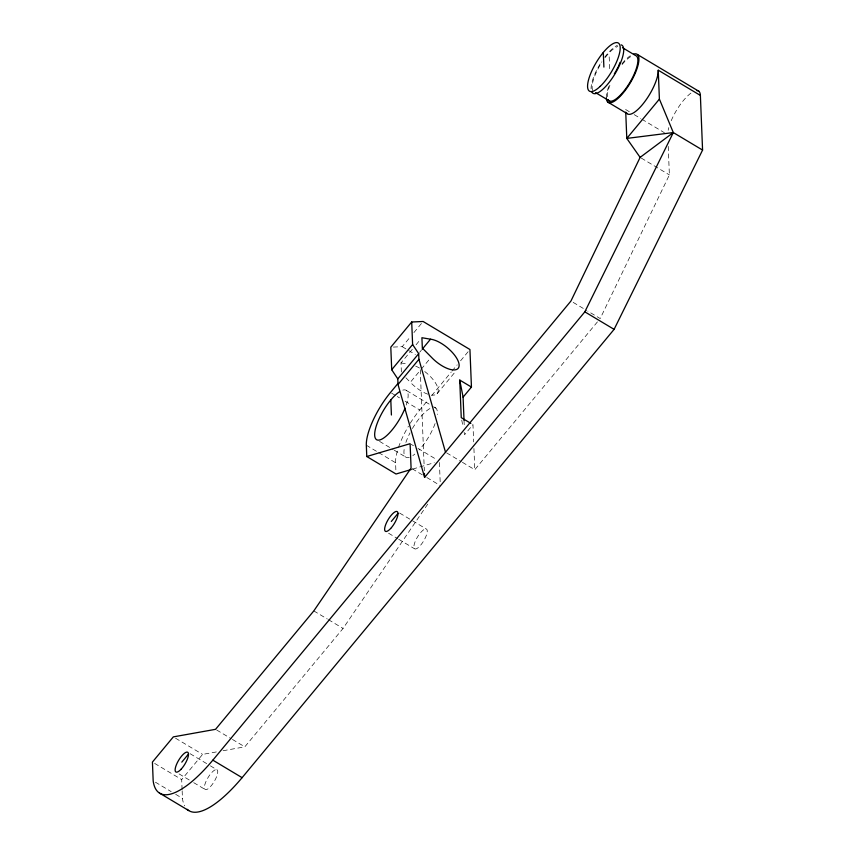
<?xml version="1.0" encoding="UTF-8"?>
<svg xmlns="http://www.w3.org/2000/svg" width="855" height="855" viewBox="0 0 855 855"><rect width="100%" height="100%" fill="white"/><g stroke="black" fill="none" stroke-linecap="round" stroke-linejoin="round"><path stroke-width="0.64" stroke-dasharray="4.28 3.21" d="M668.236 146.387L669.38 174.901L600.199 318.552L587.812 311.145M223.059 750.733L244.808 746.842L343.058 628.425L429.114 502.088M393.343 347.077L402.213 346.681L410.571 336.613M413.916 332.574L422.274 322.495M401.38 371.989L401.006 362.915L412.719 348.808M416.064 344.779L420.243 339.734M419.645 352.303L421.323 350.283M427.821 394.166A21.589 8.945 39.7 0 1 410.357 382.281L420.382 370.194M421.226 369.189L429.584 359.111M410.229 423.257A43.167 13.733 -59.1 0 1 419.762 409.973L428.27 399.723M431.668 395.63L451.226 372.053M452.081 371.027L457.179 364.882M460.589 360.789L468.241 351.565M437.076 393.749L455.469 371.572M182.094 789.603L181.688 779.589L202.592 754.399L217.95 751.652M462.395 462.309L474.782 469.716L599.355 319.567M412.591 469.106L434.255 462.694M401.006 362.915L407.151 363.974M625.625 109.504L629.921 112.08M634.207 114.645L640.758 118.556M641.881 119.23L664.388 132.707M641.239 158.057L669.38 174.901M573.181 302.381L586.69 310.472M402.213 346.681L415.38 354.569M406.627 390.628L429.135 404.094M433.635 406.788L435.89 408.134M391.622 393.14L396.132 395.833M397.254 396.506L399.499 397.853M405.131 401.219L419.762 409.973M446.641 452.883L461.273 461.636M411.234 444.365L413.478 445.712M417.977 448.405L437.108 459.84M379.567 441.394L393.065 449.474M394.187 450.147L405.452 456.88M412.206 468.775L422.338 474.835M426.837 477.528L440.336 485.608M366.325 445.231L377.579 451.964M378.701 452.637L395.576 462.737L395.972 472.751M399.648 513.064L426.656 529.224A11.51 3.666 -59.1 0 1 419.933 545.982A11.51 3.666 -59.1 0 1 415.113 541.707A11.51 3.666 -59.1 0 1 426.656 529.224M388.598 533.231L397.596 538.618M398.719 539.291L414.472 548.718M313.806 610.919L327.305 618.999M328.427 619.672L343.058 628.425M216.668 729.999L231.299 738.752M232.432 739.425L244.808 746.842M175.574 738.228L202.592 754.399M190.141 753.725L209.272 765.172M210.394 765.845L217.149 769.885A11.51 3.666 -59.1 0 1 210.426 786.653A11.51 3.666 -59.1 0 1 205.606 782.378A11.51 3.666 -59.1 0 1 217.149 769.885M179.09 773.903L189.222 779.963M193.722 782.656L204.976 789.389M154.669 763.419L181.688 779.589M155.428 782.207L171.192 791.634M175.692 794.327L182.446 798.367A100.676 32.02 -59.1 0 0 184.605 805.87M405.89 377.782L410.357 382.281M461.732 420.072L463.164 427.393M464.126 432.277L464.596 434.714L472.965 424.636L473.659 441.875M473.927 448.501L474.782 469.716M439.406 462.48L440.282 484.325M420.265 369.777L424.337 470.752M609.188 56.89L609.743 70.591M464.03 420.468L464.286 426.944M182.147 790.854L182.446 798.367M668.172 130.27A28.055 8.924 -59.1 0 1 668.792 127.619M671.207 120.715A28.055 8.924 -59.1 0 1 691.716 92.564M606.313 97.951A28.055 8.924 -59.1 0 1 608.92 85.992M622.034 63.655A28.055 8.924 -59.1 0 1 630.263 55.789M607.36 96.69A26.259 8.358 -59.1 0 1 610.908 82.785M622.066 64.595A26.259 8.358 -59.1 0 1 633.021 55.596M592.804 90.512A26.259 8.358 -59.1 0 1 601.664 62.597M605.255 57.477A26.259 8.358 -59.1 0 1 617.802 46.491M591.094 88.845A28.055 8.924 -59.1 0 1 601.941 61.122M604.688 57.232A28.055 8.924 -59.1 0 1 617.438 45.336M424.764 371.551A21.589 8.945 39.7 0 1 437.803 387.828A21.589 8.945 39.7 0 1 431.732 395.063M415.68 366.122A21.589 8.945 39.7 0 1 420.211 368.452M395.576 462.737A43.167 13.733 -59.1 0 1 398.12 448.544M398.494 447.422A43.167 13.733 -59.1 0 1 408.476 426.153M402.801 390.126A28.781 9.159 -59.1 0 1 406.2 405.056M434.842 407.546A28.781 9.149 -59.1 0 1 437.322 414.493M435.088 423.588A28.781 9.149 -59.1 0 1 419.089 450.019M414.825 454.091A28.781 9.149 -59.1 0 1 412.837 455.587M409.267 457.382A28.781 9.149 -59.1 0 1 404.362 448.084M405.89 442.441A28.781 9.149 -59.1 0 1 410.015 432.854M412.42 428.494A28.781 9.149 -59.1 0 1 430.364 408.327"/><path stroke-width="1.28" d="M187.127 809.311A100.676 32.02 -59.1 0 0 242.104 777.665L614.104 329.357L702.575 150.074L673.312 132.557L640.117 157.384L570.937 301.035L424.604 477.4L398.013 384.504L397.789 378.872L391.708 369.734L390.799 347.194L411.704 322.004L423.118 321.491L469.94 349.513L471.447 387.08L463.089 397.158L464.03 420.468M398.024 383.393L390.5 392.466A43.167 13.733 -59.1 0 0 366.325 445.231L366.774 456.506L410.111 443.692L411.084 468.102L313.806 610.919L215.546 729.326L173.33 736.882L152.425 762.072L153.173 780.861A100.676 32.02 -59.1 0 0 212.842 760.159L584.831 311.851L673.312 132.557L659.397 99.105L658.243 70.206L700.384 95.429L702.575 150.074M391.708 369.734L412.612 344.533L411.704 322.004M397.789 378.872L418.694 353.671L412.612 344.533M422.156 349.278L430.514 339.2A21.589 8.945 39.7 0 1 454.208 354.654A21.589 8.945 39.7 0 1 454.839 369.894A21.589 8.945 39.7 0 1 431.262 357.091L422.338 348.092L421.91 337.725L430.514 339.2M398.013 384.504L418.918 359.314L418.694 353.671M659.397 99.105L626.79 138.414L640.117 157.384M181.805 762.136L188.495 754.067M391.312 521.465L398.002 513.406M411.319 469.481L396.025 474.012L366.774 456.506M673.312 132.557L626.79 138.414L625.732 112.133M637.456 54.538L698.92 91.314M622.515 47.709L635.554 55.522A26.259 8.358 -59.1 0 1 628.97 83.929A26.259 8.358 -59.1 0 1 608.023 99.618M595.55 92.629L609.679 101.082M607.777 102.066L627.089 113.619M584.831 311.851L614.104 329.357M470.838 423.364L461.251 417.635L459.744 380.069L471.447 387.08M212.842 760.159L242.104 777.665M159.436 793.034L188.699 810.551M418.918 359.314L445.508 452.21M459.744 380.069L463.089 397.158M603.299 52.444L603.886 67.096M424.443 473.413L424.604 477.4M390.799 399.98L391.408 415.006M696.654 90.566A28.055 8.924 -59.1 0 1 700.384 95.429M658.243 70.206A28.055 8.924 -59.1 0 1 644.649 101.82A28.055 8.924 -59.1 0 1 626.341 112.625M633.737 54.047A28.055 8.924 -59.1 0 1 629.398 84.314A28.055 8.924 -59.1 0 1 606.313 97.951M620.067 62.372A26.259 8.358 -59.1 0 1 618.582 65.888M618.122 66.872A26.259 8.358 -59.1 0 1 616.06 70.879M615.504 71.873A26.259 8.358 -59.1 0 1 614.35 73.84M621.222 44.855A28.055 8.924 -59.1 0 1 614.179 75.208A28.055 8.924 -59.1 0 1 591.799 91.966M405.046 408.156A28.781 9.159 -59.1 0 1 382.313 438.872A28.781 9.159 -59.1 0 1 376.97 423.92A28.781 9.159 -59.1 0 1 399.242 391.911M600.231 86.334A28.055 8.924 -59.1 0 0 619.49 44.321A28.055 8.924 -59.1 0 0 591.938 70.634A28.055 8.924 -59.1 0 0 600.231 86.334M390.671 528.476A11.51 3.666 -59.1 0 0 397.393 511.718A11.51 3.666 -59.1 0 0 385.851 524.201A11.51 3.666 -59.1 0 0 390.671 528.476M181.175 769.147A11.51 3.666 -59.1 0 0 187.897 752.379A11.51 3.666 -59.1 0 0 176.354 764.872A11.51 3.666 -59.1 0 0 181.175 769.147"/></g></svg>
